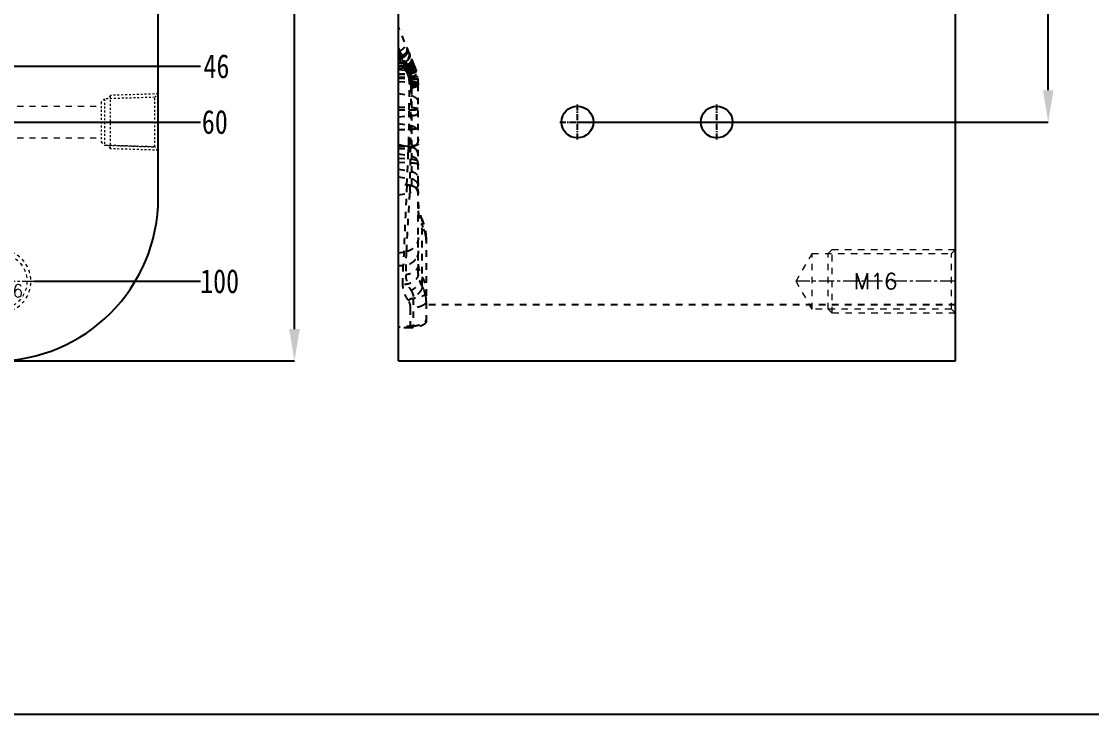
# Model space of a CAD drawing. Header units: millimetres. Extents: x 1803 to 4269, y -6912 to 1836.
# Drawn here: x 3039.7 to 3308.7, y -2415.5 to -2241.4 of the extents above; entities that cross this region are included whole.
import ezdxf
from ezdxf.enums import TextEntityAlignment as Align

# ---------------------------------------------------------------- set-up
doc = ezdxf.new("R2010")
doc.units = ezdxf.units.MM
doc.header["$LTSCALE"] = 16.335
doc.header["$PDMODE"] = 3
doc.header["$PDSIZE"] = 0.3125
doc.linetypes.add('CENTER', pattern=[0.6, 0.375, -0.075, 0.075, -0.075])
doc.linetypes.add('HIDDEN', pattern=[0.2, 0.1, -0.1])
doc.layers.get('0').update_dxf_attribs({"linetype": 'CONTINUOUS'})
doc.layers.get('Defpoints').update_dxf_attribs({"linetype": 'CONTINUOUS'})
doc.layers.add('cool', color=153, linetype='HIDDEN', lineweight=9)
doc.layers.add('screw', color=33, linetype='CONTINUOUS', lineweight=13)
doc.layers.add('DEFAULT_2', color=8, linetype='HIDDEN')
doc.styles.get("Standard").update_dxf_attribs({"font": 'txt', "width": 0.8})
doc.styles.add('TXT', font='txt.shx', dxfattribs={"bigfont": 'gbcbig.shx'})
doc.dimstyles.new('11', dxfattribs={"dimtxt": 8, "dimasz": 8, "dimexe": 0, "dimexo": 0, "dimgap": 0, "dimtad": 0, "dimdsep": 46, "dimtxsty": 'Standard', "dimcen": 0, "dimclrd": 4, "dimclre": 4, "dimclrt": 6, "dimazin": 0, "dimtp": 0.01, "dimtm": 0.01, "dimtfac": 1, "dimtofl": 0, "dimtmove": 0, "dimatfit": 3, "dimfxl": 0, "dimtolj": 1, "dimarcsym": 0})

# ---------------------------------------------------------------- blocks, each defined once
blk = doc.blocks.new('screw_m16_g')
at = {"layer": 'screw', "color": 1, "linetype": 'CENTER', "ltscale": 0.497582}
for p, q in [((0, -8.8), (0, 8.8)), ((-8.8, 0), (8.8, 0))]:
    blk.add_line(p, q, dxfattribs=at)
at = {"layer": 'screw', "color": 33, "linetype": 'HIDDEN', "ltscale": 0.497582}
blk.add_circle((0, 0), 7, dxfattribs=at)
at = {"layer": 'screw', "color": 92, "linetype": 'HIDDEN', "ltscale": 0.497582}
blk.add_arc((0, 0), 8, 270, 180, dxfattribs=at)
at = {"layer": 'screw', "color": 6, "style": 'TXT'}
blk.add_text('M16', height=3.2, dxfattribs=at).set_placement((-2.72, -4))
blk = doc.blocks.new('cool_jt_f12')
at = {"layer": 'cool', "ltscale": 0.3}
for p, q in [((0, 7.0785), (0.856, 6.2225)), ((0, 7.0785), (12, 6.7035)), ((0.856, 6.2225), (0.856, -6.2225)), ((13.5, 5.827375), (0.856, 6.2225)), ((0.856, 6.2225), (13.5, 5.827375)), ((12, 6.7035), (12.856, 5.8475)), ((12, 6.7035), (12, -6.7035)), ((14.327375, 5), (13.5, 5.827375)), ((13.5, -5.827375), (13.5, 5.827375)), ((14.327375, -5), (14.327375, 5)), ((13.5, -5.827375), (14.327375, -5)), ((0.856, -6.2225), (0, -7.0785)), ((0, -7.0785), (12, -6.7035)), ((0.856, -6.2225), (13.5, -5.827375)), ((12, -6.7035), (12.856, -5.8475))]:
    blk.add_line(p, q, dxfattribs=at)
blk = doc.blocks.new('1')
at = {"layer": 'cool', "ltscale": 0.932966}
for p, q in [((2578.45, -905.66), (3059.79, -905.66)), ((2578.45, -913.66), (3059.79, -913.66))]:
    blk.add_line(p, q, dxfattribs=at)
at = {"layer": 'cool', "color": 1, "linetype": 'CENTER', "ltscale": 0.621977}
blk.add_line((2564.12, -909.66), (3074.12, -909.66), dxfattribs=at)
at = {"layer": 'cool', "ltscale": 0.932966, "rotation": 180}
blk.add_blockref('cool_jt_f12', (3074.12, -909.66), dxfattribs=at)
blk = doc.blocks.new('*D215')
at = {"color": 4, "lineweight": -2}
for p, q in [((3013.57, -2086.69), (3108.35, -2086.69)), ((3108.35, -2094.69), (3108.35, -2177.41)), ((3108.35, -2318.69), (3108.35, -2193.41)), ((3013.57, -2326.69), (3108.35, -2326.69))]:
    blk.add_line(p, q, dxfattribs=at)
at = {"color": 4}
for points in [[(3107.02, -2094.69), (3109.68, -2094.69), (3108.35, -2086.69)], [(3107.02, -2318.69), (3109.68, -2318.69), (3108.35, -2326.69)]]:
    blk.add_solid(points, dxfattribs=at)
at = {"layer": 'Defpoints', "color": 0}
for p in [(3013.57, -2086.69), (3013.57, -2326.69), (3108.35, -2326.69)]:
    blk.add_point(p, dxfattribs=at)
at = {"color": 6, "insert": (3108.35, -2185.41), "char_height": 8, "attachment_point": 5, "rotation": 90}
blk.add_mtext('\\A1;240', dxfattribs=at)
blk = doc.blocks.new('*D232')
at = {"color": 4, "lineweight": -2}
for p, q in [((3254.64, -2206.69), (3297.8, -2206.69)), ((3297.8, -2214.69), (3297.8, -2224.36)), ((3297.8, -2258.69), (3297.8, -2233.96)), ((3179.47, -2266.69), (3297.8, -2266.69))]:
    blk.add_line(p, q, dxfattribs=at)
at = {"color": 4}
for points in [[(3296.47, -2214.69), (3299.13, -2214.69), (3297.8, -2206.69)], [(3296.47, -2258.69), (3299.13, -2258.69), (3297.8, -2266.69)]]:
    blk.add_solid(points, dxfattribs=at)
at = {"layer": 'Defpoints', "color": 0}
for p in [(3254.64, -2206.69), (3297.8, -2206.69), (3179.47, -2266.69)]:
    blk.add_point(p, dxfattribs=at)
at = {"color": 6, "insert": (3297.8, -2229.16), "char_height": 8, "attachment_point": 5, "rotation": 90}
blk.add_mtext('\\A1;60', dxfattribs=at)
blk = doc.blocks.new('*D246')
at = {"color": 4, "lineweight": -2}
blk.add_line((2858.22, -2252.69), (3084.74, -2252.69), dxfattribs=at)
at = {"layer": 'Defpoints', "color": 0}
for p in [(2819.12, -2206.69), (2858.22, -2252.69), (3084.74, -2252.69)]:
    blk.add_point(p, dxfattribs=at)
at = {"color": 6, "insert": (3088.74, -2252.69), "char_height": 6, "attachment_point": 5}
blk.add_mtext('\\A1;46', dxfattribs=at)
blk = doc.blocks.new('*D247')
at = {"color": 4, "lineweight": -2}
blk.add_line((3021.35, -2266.69), (3084.74, -2266.69), dxfattribs=at)
at = {"layer": 'Defpoints', "color": 0}
for p in [(2819.12, -2206.69), (3021.35, -2266.69), (3084.74, -2266.69)]:
    blk.add_point(p, dxfattribs=at)
at = {"color": 6, "insert": (3088.34, -2266.69), "char_height": 6, "attachment_point": 5}
blk.add_mtext('\\A1;60', dxfattribs=at)
blk = doc.blocks.new('*D248')
at = {"color": 4, "lineweight": -2}
blk.add_line((3042.92, -2306.69), (3084.74, -2306.69), dxfattribs=at)
at = {"layer": 'Defpoints', "color": 0}
for p in [(2819.12, -2206.69), (3042.92, -2306.69), (3084.74, -2306.69)]:
    blk.add_point(p, dxfattribs=at)
at = {"color": 6, "insert": (3089.54, -2306.69), "char_height": 6, "attachment_point": 5}
blk.add_mtext('\\A1;100', dxfattribs=at)

msp = doc.modelspace()

# ---------------------------------------------------------------- linework, layer by layer
at = {"color": 7, "linetype": 'Continuous'}
for p, q in [((3134.469, -2326.687), (3134.469, -2086.687)), ((3274.469, -2326.687), (3274.469, -2086.687)), ((3074.12, -2285.687), (3074.12, -2127.687)), ((3134.469, -2326.687), (3274.469, -2326.687))]:
    msp.add_line(p, q, dxfattribs=at)
at = {"color": 1, "linetype": 'CENTER', "ltscale": 0.248791}
for p, q in [((3179.469, -2271.087), (3179.469, -2262.287)), ((3214.469, -2271.087), (3214.469, -2262.287)), ((3175.069, -2266.687), (3183.869, -2266.687)), ((3210.069, -2266.687), (3218.869, -2266.687))]:
    msp.add_line(p, q, dxfattribs=at)
msp.add_lwpolyline([(2506.779, -1991.213), (3353.927, -1991.213), (3353.927, -2415.524), (2506.779, -2415.524)], close=True)
at = {"color": 7, "linetype": 'Continuous'}
for centre in [(3179.469, -2266.687), (3214.469, -2266.687)]:
    msp.add_circle(centre, 4, dxfattribs=at)
msp.add_arc((3033.12, -2285.687), 41, 270, 0, dxfattribs=at)
at = {"layer": 'DEFAULT_2', "color": 8, "linetype": 'HIDDEN'}
for p, q in [((3138.546, -2252.593), (3134.469, -2242.809)), ((3134.469, -2248.17), (3136.483, -2252.992)), ((3136.376, -2253.041), (3134.469, -2248.466)), ((3134.469, -2248.62), (3135.285, -2250.577)), ((3134.469, -2248.828), (3134.735, -2248.804)), ((3134.469, -2248.824), (3135.112, -2250.367)), ((3134.469, -2249.007), (3135.499, -2251.629)), ((3134.469, -2250.082), (3135.237, -2250.014)), ((3134.469, -2250.462), (3135.112, -2250.367)), ((3134.469, -2250.683), (3135.285, -2250.577)), ((3134.469, -2251.768), (3135.499, -2251.629)), ((3134.469, -2251.93), (3135.29, -2251.93)), ((3134.469, -2252.564), (3136.316, -2252.428)), ((3134.469, -2252.607), (3136.733, -2252.607)), ((3134.469, -2253.17), (3136.483, -2252.992)), ((3134.469, -2253.262), (3136.376, -2253.041)), ((3134.469, -2253.504), (3137.466, -2253.732)), ((3135.358, -2252.049), (3135.29, -2251.93)), ((3135.461, -2252.226), (3135.358, -2252.049)), ((3136.316, -2252.428), (3137.047, -2254.183)), ((3137.047, -2253.363), (3136.733, -2252.607)), ((3134.469, -2254.557), (3137.458, -2254.557)), ((3134.469, -2254.734), (3137.192, -2254.651)), ((3134.469, -2255.441), (3137.544, -2255.322)), ((3134.469, -2255.631), (3137.15, -2255.631)), ((3134.469, -2255.645), (3137.776, -2255.796)), ((3134.469, -2256.534), (3137.814, -2256.636)), ((3137.817, -2282.674), (3137.817, -2256.357)), ((3139.469, -2304.701), (3139.469, -2257.209)), ((3134.469, -2259.494), (3137.817, -2260.076)), ((3134.469, -2262.933), (3137.817, -2263.036)), ((3134.469, -2263.585), (3137.19, -2263.585)), ((3134.469, -2265.347), (3137.817, -2265.101)), ((3134.469, -2267.038), (3137.817, -2267.625)), ((3134.469, -2268.595), (3137.817, -2268.466)), ((3134.469, -2272.366), (3137.817, -2272.949)), ((3137.817, -2273.019), (3134.469, -2272.429)), ((3134.469, -2272.783), (3137.46, -2272.691)), ((3134.469, -2273.309), (3137.051, -2273.309)), ((3134.469, -2274.664), (3137.817, -2275.251)), ((3136.57, -2282.532), (3136.943, -2275.236)), ((3136.943, -2275.236), (3136.949, -2275.13)), ((3136.949, -2275.13), (3137.051, -2273.309)), ((3134.469, -2275.728), (3137.817, -2275.983)), ((3134.469, -2276.751), (3137.817, -2276.904)), ((3134.469, -2278.503), (3137.817, -2279.086)), ((3134.469, -2280.414), (3137.817, -2280.999)), ((3137.817, -2282.634), (3134.469, -2282.038)), ((3137.817, -2282.674), (3134.469, -2282.078)), ((3137.82, -2282.759), (3134.469, -2282.162)), ((3136.562, -2282.703), (3136.57, -2282.532)), ((3137.82, -2282.759), (3137.817, -2282.634)), ((3137.817, -2282.674), (3137.82, -2282.759)), ((3134.469, -2284.975), (3137.293, -2284.483)), ((3140.469, -2307.969), (3140.469, -2291.242)), ((3141.469, -2295.601), (3141.469, -2316.74)), ((3134.469, -2299.561), (3136.436, -2299.219)), ((3134.469, -2302.716), (3135.715, -2302.716)), ((3274.469, -2312.637), (3141.469, -2312.637)), ((3137.473, -2318.362), (3134.469, -2318.362))]:
    msp.add_line(p, q, dxfattribs=at)
for centre, radius, start, end in [((2913.932, -2378.396), 256.023, 29.37076, 30.40914), ((3221.056, -2217.112), 92.563, 201.19179, 201.40599), ((3134.512, -2248.133), 2.314, 285.05156, 287.05254), ((2945.403, -2362.511), 220.377, 30.40724, 30.58895), ((3134.499, -2248.092), 2.356, 287.05234, 289.17812), ((2918.058, -2376.94), 251.549, 29.62129, 30.30327), ((2928.861, -2372.001), 239.488, 29.62297, 30.46515), ((2938.827, -2366.373), 228.003, 30.28996, 30.40774), ((3135.438, -2249.731), 1.962, 325.07329, 330.40021), ((2929.113, -2372.037), 239.248, 29.9959, 30.28794), ((2918.265, -2379.7), 252.219, 29.83894, 30.14406), ((2916.069, -2380.324), 254.55, 29.76005, 30.01479), ((3127.807, -2257.212), 10.01, 15.38244, 22.61625), ((3127.817, -2256.357), 10, 359.99999, 15.21721), ((3127.469, -2257.209), 12, 0, 22.61986), ((3132.005, -2256.853), 5.635, 23.00765, 29.75563), ((3127.817, -2258.029), 10, 360, 22.61987), ((3118.007, -2127.916), 129.141, 278.52436, 279.21186), ((3127.481, -2257.08), 9.777, 359.24756, 8.52602), ((3127.782, -2257.645), 10.034, 0.02289, 13.3819), ((3127.811, -2256.699), 10.005, 0.00133, 5.18007), ((3127.816, -2256.867), 10, 0.00002, 1.32146), ((3139.31, -2090.983), 166.238, 269.2926, 269.58435), ((3138.851, -2161.528), 95.692, 269.55257, 269.98224), ((3138.909, -2132.217), 131.38, 269.25031, 269.95328), ((3042.058, -2270.237), 95.044, 358.39834, 358.93305), ((3137.469, -2274.989), 2, 0, 80), ((3137.469, -2277.251), 2, 0, 80), ((5603.936, -2397.149), 2470.027, 177.344316, 177.80895), ((3137.465, -2282.996), 2.028, 60.30782, 80.00898), ((3137.469, -2284.728), 2, 0, 79.89694), ((3137.499, -2284.623), 1.968, 18.8282, 26.76425), ((3149.469, -2286.883), 10, 180, 205.84193), ((3131.469, -2295.601), 10, 0, 25.84193), ((3134.805, -2296.353), 6.664, 0.87083, 10.55928), ((3134.884, -2296.35), 6.585, 0.00013, 0.84797), ((3135.819, -2299.022), 3.662, 318.0905, 323.22732), ((3134.067, -2311.716), 7.418, 25.33539, 30.3387), ((3134.196, -2311.651), 7.273, 10.11234, 25.30525), ((3134.089, -2311.658), 7.38, 359.97899, 10.02407), ((3242.055, -3653.378), 1339.502, 94.448133, 94.606812)]:
    msp.add_arc(centre, radius, start, end, dxfattribs=at)
for points, knots in [([(3134.735, -2248.804), (3134.979, -2248.707), (3135.425, -2248.476), (3135.953, -2248.029), (3136.277, -2247.544), (3136.29, -2247.179), (3136.234, -2247.044)], [0, 0, 0, 0, 0.3151391, 0.5979623, 0.8245592, 1, 1, 1, 1]), ([(3135.237, -2250.014), (3135.481, -2249.917), (3135.928, -2249.685), (3136.456, -2249.237), (3136.78, -2248.75), (3136.793, -2248.385), (3136.736, -2248.249)], [0, 0, 0, 0, 0.314816, 0.5974834, 0.8241808, 1, 1, 1, 1]), ([(3136.711, -2248.668), (3136.718, -2248.606), (3136.73, -2248.363), (3136.681, -2248.117), (3136.611, -2247.949)], [0, 0, 0, 0, 0.2555498, 1, 1, 1, 1]), ([(3136.854, -2248.99), (3136.863, -2248.936), (3136.881, -2248.725), (3136.844, -2248.508), (3136.784, -2248.364)], [0, 0, 0, 0, 0.2590351, 1, 1, 1, 1]), ([(3136.689, -2251.255), (3136.593, -2251.341), (3136.179, -2251.658), (3135.677, -2251.86), (3135.29, -2251.93)], [0, 0, 0, 0, 0.2459875, 1, 1, 1, 1]), ([(3137.117, -2249.166), (3137.209, -2249.387), (3137.267, -2249.913), (3136.951, -2250.664), (3136.334, -2251.279), (3135.789, -2251.542), (3135.498, -2251.628)], [0, 0, 0, 0, 0.2188582, 0.458102, 0.722348, 1, 1, 1, 1]), ([(3135.886, -2249.999), (3135.944, -2249.957), (3136.16, -2249.785), (3136.345, -2249.571), (3136.454, -2249.396)], [0, 0, 0, 0, 0.2558882, 1, 1, 1, 1]), ([(3136.033, -2250.203), (3136.085, -2250.166), (3136.282, -2250.013), (3136.455, -2249.829), (3136.562, -2249.679)], [0, 0, 0, 0, 0.2582025, 1, 1, 1, 1]), ([(3136.376, -2253.041), (3136.634, -2252.951), (3137.111, -2252.709), (3137.663, -2252.192), (3137.972, -2251.588), (3137.947, -2251.155), (3137.875, -2250.982)], [0, 0, 0, 0, 0.293126, 0.565313, 0.7991736, 1, 1, 1, 1]), ([(3136.454, -2249.396), (3136.489, -2249.339), (3136.614, -2249.113), (3136.691, -2248.859), (3136.711, -2248.668)], [0, 0, 0, 0, 0.2577397, 1, 1, 1, 1]), ([(3136.562, -2249.679), (3136.601, -2249.625), (3136.736, -2249.414), (3136.827, -2249.172), (3136.854, -2248.99)], [0, 0, 0, 0, 0.2635061, 1, 1, 1, 1]), ([(3137.047, -2250.854), (3137.022, -2250.89), (3136.915, -2251.034), (3136.79, -2251.165), (3136.689, -2251.255)], [0, 0, 0, 0, 0.2433158, 1, 1, 1, 1]), ([(3137.346, -2250.094), (3137.341, -2250.145), (3137.307, -2250.357), (3137.225, -2250.559), (3137.145, -2250.7)], [0, 0, 0, 0, 0.2396947, 1, 1, 1, 1]), ([(3137.266, -2249.522), (3137.322, -2249.655), (3137.36, -2249.851), (3137.351, -2250.045), (3137.346, -2250.094)], [0, 0, 0, 0, 0.742346, 1, 1, 1, 1]), ([(3137.518, -2251.644), (3137.551, -2251.609), (3137.666, -2251.478), (3137.763, -2251.329), (3137.806, -2251.211)], [0, 0, 0, 0, 0.2806713, 1, 1, 1, 1]), ([(3137.806, -2251.211), (3137.814, -2251.19), (3137.839, -2251.112), (3137.849, -2251.029), (3137.845, -2250.969)], [0, 0, 0, 0, 0.2697783, 1, 1, 1, 1]), ([(3137.993, -2251.675), (3138.004, -2251.637), (3138.036, -2251.494), (3138.023, -2251.338), (3137.982, -2251.24)], [0, 0, 0, 0, 0.2718477, 1, 1, 1, 1]), ([(3136.544, -2254.094), (3136.448, -2253.927), (3136.086, -2253.305), (3135.724, -2252.683), (3135.461, -2252.226)], [0, 0, 0, 0, 0.2678453, 1, 1, 1, 1]), ([(3135.499, -2251.629), (3135.598, -2251.802), (3136.066, -2252.61), (3136.533, -2253.419), (3136.898, -2254.056)], [0, 0, 0, 0, 0.2137251, 1, 1, 1, 1]), ([(3136.316, -2252.428), (3136.495, -2252.354), (3136.725, -2252.24), (3136.943, -2252.105), (3136.995, -2252.071)], [0, 0, 0, 0, 0.7561631, 1, 1, 1, 1]), ([(3136.483, -2252.992), (3136.667, -2252.919), (3136.904, -2252.803), (3137.126, -2252.662), (3137.179, -2252.626)], [0, 0, 0, 0, 0.7548479, 1, 1, 1, 1]), ([(3138.055, -2253.31), (3137.842, -2253.47), (3137.35, -2253.762), (3136.828, -2253.99), (3136.544, -2254.094)], [0, 0, 0, 0, 0.469452, 1, 1, 1, 1]), ([(3136.733, -2252.607), (3136.935, -2252.52), (3137.226, -2252.392), (3137.588, -2252.221), (3137.813, -2252.11), (3137.989, -2252.017), (3138.125, -2251.938), (3138.192, -2251.89), (3138.237, -2251.85), (3138.231, -2251.838)], [0, 0, 0, 0, 0.3903949, 0.562454, 0.7108382, 0.831544, 0.9209178, 0.9768698, 1, 1, 1, 1]), ([(3138.546, -2252.593), (3138.586, -2252.69), (3138.532, -2252.892), (3138.371, -2253.107), (3138.086, -2253.391), (3137.594, -2253.726), (3137.145, -2253.951), (3136.898, -2254.056)], [0, 0, 0, 0, 0.13523, 0.2329493, 0.353024, 0.6515955, 1, 1, 1, 1]), ([(3136.995, -2252.071), (3137.045, -2252.038), (3137.231, -2251.911), (3137.405, -2251.764), (3137.518, -2251.644)], [0, 0, 0, 0, 0.2677766, 1, 1, 1, 1]), ([(3137.047, -2252.827), (3137.233, -2252.76), (3137.57, -2252.649), (3138.034, -2252.544), (3138.332, -2252.502), (3138.526, -2252.544), (3138.546, -2252.593)], [0, 0, 0, 0, 0.3805671, 0.6895499, 0.8973245, 1, 1, 1, 1]), ([(3137.047, -2254.205), (3137.284, -2254.106), (3137.619, -2253.934), (3138.013, -2253.645), (3138.384, -2253.31), (3138.658, -2252.862), (3138.546, -2252.593)], [0, 0, 0, 0, 0.3314128, 0.4849837, 0.6244927, 1, 1, 1, 1]), ([(3137.047, -2253.363), (3137.25, -2253.276), (3137.54, -2253.147), (3137.903, -2252.976), (3138.127, -2252.865), (3138.304, -2252.772), (3138.439, -2252.693), (3138.507, -2252.645), (3138.551, -2252.605), (3138.546, -2252.593)], [0, 0, 0, 0, 0.3903949, 0.562454, 0.7108382, 0.831544, 0.9209178, 0.9768699, 1, 1, 1, 1]), ([(3137.466, -2253.732), (3137.438, -2253.656), (3137.317, -2253.346), (3137.171, -2253.046), (3137.047, -2252.827)], [0, 0, 0, 0, 0.2444473, 1, 1, 1, 1]), ([(3137.047, -2253.625), (3137.12, -2253.592), (3137.395, -2253.467), (3137.665, -2253.33), (3137.858, -2253.218)], [0, 0, 0, 0, 0.2628324, 1, 1, 1, 1]), ([(3137.047, -2253.974), (3137.124, -2253.94), (3137.418, -2253.804), (3137.7, -2253.644), (3137.897, -2253.508)], [0, 0, 0, 0, 0.2593712, 1, 1, 1, 1]), ([(3137.047, -2254.183), (3137.226, -2254.108), (3137.456, -2253.994), (3137.674, -2253.86), (3137.726, -2253.826)], [0, 0, 0, 0, 0.7561628, 1, 1, 1, 1]), ([(3137.047, -2253.974), (3137.16, -2254.17), (3137.577, -2255), (3137.792, -2255.934), (3137.814, -2256.636)], [0, 0, 0, 0, 0.243557, 1, 1, 1, 1]), ([(3137.179, -2252.626), (3137.228, -2252.593), (3137.409, -2252.464), (3137.576, -2252.314), (3137.685, -2252.191)], [0, 0, 0, 0, 0.2643572, 1, 1, 1, 1]), ([(3138.917, -2253.61), (3138.94, -2253.683), (3138.841, -2253.828), (3138.677, -2253.964), (3138.371, -2254.166), (3137.875, -2254.405), (3137.435, -2254.571), (3137.192, -2254.651)], [0, 0, 0, 0, 0.1100617, 0.2033719, 0.3231855, 0.6312441, 1, 1, 1, 1]), ([(3137.466, -2253.732), (3137.659, -2253.702), (3138.026, -2253.671), (3138.562, -2253.694), (3138.995, -2253.864), (3139.048, -2254.059)], [0, 0, 0, 0, 0.3482615, 0.6401388, 1, 1, 1, 1]), ([(3137.685, -2252.191), (3137.722, -2252.15), (3137.849, -2251.994), (3137.951, -2251.815), (3137.993, -2251.675)], [0, 0, 0, 0, 0.2768779, 1, 1, 1, 1]), ([(3137.726, -2253.826), (3137.777, -2253.793), (3137.962, -2253.665), (3138.136, -2253.519), (3138.249, -2253.399)], [0, 0, 0, 0, 0.2677761, 1, 1, 1, 1]), ([(3137.858, -2253.218), (3137.891, -2253.2), (3138.01, -2253.129), (3138.127, -2253.055), (3138.209, -2252.996)], [0, 0, 0, 0, 0.2719204, 1, 1, 1, 1]), ([(3138.471, -2252.907), (3138.448, -2252.94), (3138.327, -2253.092), (3138.178, -2253.218), (3138.055, -2253.31)], [0, 0, 0, 0, 0.2076549, 1, 1, 1, 1]), ([(3138.209, -2252.996), (3138.227, -2252.983), (3138.293, -2252.936), (3138.356, -2252.885), (3138.4, -2252.846)], [0, 0, 0, 0, 0.275968, 1, 1, 1, 1]), ([(3138.249, -2253.399), (3138.282, -2253.363), (3138.397, -2253.233), (3138.494, -2253.083), (3138.537, -2252.966)], [0, 0, 0, 0, 0.2806714, 1, 1, 1, 1]), ([(3138.4, -2252.846), (3138.447, -2252.803), (3138.518, -2252.736), (3138.56, -2252.627), (3138.546, -2252.593)], [0, 0, 0, 0, 0.640554, 1, 1, 1, 1]), ([(3138.546, -2252.593), (3138.555, -2252.614), (3138.577, -2252.725), (3138.52, -2252.835), (3138.471, -2252.907)], [0, 0, 0, 0, 0.2055531, 1, 1, 1, 1]), ([(3138.537, -2252.966), (3138.549, -2252.933), (3138.585, -2252.813), (3138.581, -2252.677), (3138.546, -2252.593)], [0, 0, 0, 0, 0.2794683, 1, 1, 1, 1]), ([(3137.15, -2255.631), (3137.12, -2255.494), (3136.98, -2254.96), (3136.751, -2254.45), (3136.544, -2254.094)], [0, 0, 0, 0, 0.2535421, 1, 1, 1, 1]), ([(3137.544, -2255.322), (3137.512, -2255.222), (3137.375, -2254.838), (3137.198, -2254.468), (3137.047, -2254.205)], [0, 0, 0, 0, 0.2574949, 1, 1, 1, 1]), ([(3137.192, -2254.651), (3137.407, -2255.362), (3137.585, -2256.352), (3137.611, -2257.345), (3137.608, -2257.594)], [0, 0, 0, 0, 0.7487942, 1, 1, 1, 1]), ([(3137.458, -2254.557), (3137.669, -2254.497), (3137.972, -2254.409), (3138.351, -2254.291), (3138.587, -2254.215), (3138.772, -2254.15), (3138.92, -2254.097), (3138.987, -2254.062), (3139.043, -2254.038), (3139.04, -2254.026)], [0, 0, 0, 0, 0.3924756, 0.5651638, 0.7139173, 0.8347237, 0.9238795, 0.9791128, 1, 1, 1, 1]), ([(3137.817, -2256.518), (3137.817, -2256.356), (3137.787, -2255.69), (3137.635, -2255.029), (3137.458, -2254.557)], [0, 0, 0, 0, 0.2431276, 1, 1, 1, 1]), ([(3137.544, -2255.322), (3137.766, -2255.262), (3138.171, -2255.133), (3138.63, -2254.935), (3138.912, -2254.759), (3139.07, -2254.633), (3139.159, -2254.499), (3139.142, -2254.427)], [0, 0, 0, 0, 0.3638735, 0.6696798, 0.7893266, 0.8834143, 1, 1, 1, 1]), ([(3137.776, -2255.796), (3137.849, -2255.793), (3138.126, -2255.785), (3138.404, -2255.793), (3138.607, -2255.812)], [0, 0, 0, 0, 0.2652308, 1, 1, 1, 1]), ([(3137.814, -2256.636), (3137.889, -2256.637), (3138.171, -2256.642), (3138.452, -2256.658), (3138.659, -2256.679)], [0, 0, 0, 0, 0.2652307, 1, 1, 1, 1]), ([(3137.817, -2256.357), (3138.036, -2256.374), (3138.448, -2256.44), (3139.044, -2256.627), (3139.469, -2256.967), (3139.469, -2257.209)], [0, 0, 0, 0, 0.3379068, 0.628076, 1, 1, 1, 1]), ([(3137.817, -2256.518), (3138.035, -2256.531), (3138.438, -2256.579), (3138.96, -2256.726), (3139.33, -2256.909), (3139.469, -2257.119), (3139.469, -2257.209)], [0, 0, 0, 0, 0.3482488, 0.6425415, 0.8577648, 1, 1, 1, 1]), ([(3138.607, -2255.812), (3138.719, -2255.822), (3138.923, -2255.85), (3139.196, -2255.917), (3139.411, -2256.026), (3139.42, -2256.125)], [0, 0, 0, 0, 0.37503, 0.6689985, 1, 1, 1, 1]), ([(3138.659, -2256.679), (3138.858, -2256.7), (3139.121, -2256.739), (3139.388, -2256.829), (3139.465, -2256.9), (3139.466, -2256.932)], [0, 0, 0, 0, 0.6912681, 0.8912852, 1, 1, 1, 1]), ([(3139.313, -2255.278), (3139.314, -2255.282), (3139.291, -2255.282), (3139.269, -2255.292), (3139.213, -2255.3), (3139.144, -2255.314), (3139.053, -2255.33), (3138.897, -2255.357), (3138.771, -2255.377), (3138.681, -2255.392)], [0, 0, 0, 0, 0.0169464, 0.0662722, 0.1475925, 0.2603218, 0.4036476, 0.5759326, 1, 1, 1, 1]), ([(3139.469, -2257.209), (3139.469, -2257.274), (3139.332, -2257.358), (3139.154, -2257.42), (3138.819, -2257.502), (3138.301, -2257.566), (3137.853, -2257.589), (3137.608, -2257.594)], [0, 0, 0, 0, 0.1003535, 0.1916899, 0.3108957, 0.6218261, 1, 1, 1, 1]), ([(3137.817, -2256.699), (3137.892, -2256.702), (3138.175, -2256.72), (3138.458, -2256.754), (3138.664, -2256.793)], [0, 0, 0, 0, 0.2643884, 1, 1, 1, 1]), ([(3137.817, -2256.867), (3137.892, -2256.869), (3138.174, -2256.881), (3138.457, -2256.904), (3138.664, -2256.93)], [0, 0, 0, 0, 0.2650768, 1, 1, 1, 1]), ([(3137.817, -2257.641), (3138.034, -2257.632), (3138.433, -2257.601), (3138.894, -2257.526), (3139.19, -2257.436), (3139.355, -2257.365), (3139.469, -2257.273), (3139.469, -2257.209)], [0, 0, 0, 0, 0.371535, 0.6793236, 0.7982981, 0.8906787, 1, 1, 1, 1]), ([(3137.817, -2258.029), (3137.892, -2258.024), (3138.177, -2257.995), (3138.461, -2257.939), (3138.664, -2257.877)], [0, 0, 0, 0, 0.262452, 1, 1, 1, 1]), ([(3138.664, -2256.793), (3138.777, -2256.815), (3138.984, -2256.865), (3139.261, -2256.964), (3139.469, -2257.104), (3139.469, -2257.209)], [0, 0, 0, 0, 0.3712021, 0.663746, 1, 1, 1, 1]), ([(3138.664, -2256.93), (3138.864, -2256.956), (3139.127, -2257.002), (3139.394, -2257.101), (3139.469, -2257.177), (3139.469, -2257.209)], [0, 0, 0, 0, 0.6897818, 0.8900341, 1, 1, 1, 1]), ([(3138.664, -2257.877), (3138.779, -2257.841), (3139.1, -2257.725), (3139.469, -2257.446), (3139.469, -2257.209)], [0, 0, 0, 0, 0.3380032, 1, 1, 1, 1]), ([(3139.469, -2257.209), (3139.469, -2257.212), (3139.447, -2257.209), (3139.423, -2257.216), (3139.366, -2257.215), (3139.295, -2257.218), (3139.201, -2257.218), (3139.042, -2257.22), (3138.913, -2257.22), (3138.821, -2257.22)], [0, 0, 0, 0, 0.0169897, 0.0663243, 0.1476448, 0.2603694, 0.403687, 0.5759611, 1, 1, 1, 1]), ([(3137.817, -2260.076), (3138.264, -2260.154), (3139.131, -2260.636), (3139.469, -2261.57), (3139.469, -2262.021)], [0, 0, 0, 0, 0.5020123, 1, 1, 1, 1]), ([(3137.086, -2272.007), (3137.097, -2271.475), (3137.141, -2268.667), (3137.169, -2265.86), (3137.19, -2263.585)], [0, 0, 0, 0, 0.189774, 1, 1, 1, 1]), ([(3137.817, -2263.036), (3138.034, -2263.042), (3138.427, -2263.063), (3138.955, -2263.14), (3139.274, -2263.211), (3139.469, -2263.321), (3139.469, -2263.378)], [0, 0, 0, 0, 0.3794281, 0.6913845, 0.901788, 1, 1, 1, 1]), ([(3137.817, -2265.101), (3138.134, -2265.077), (3138.673, -2264.985), (3139.197, -2264.739), (3139.349, -2264.565)], [0, 0, 0, 0, 0.5804992, 1, 1, 1, 1]), ([(3139.469, -2263.585), (3139.469, -2263.589), (3139.446, -2263.586), (3139.421, -2263.592), (3139.363, -2263.591), (3139.289, -2263.594), (3139.193, -2263.595), (3139.029, -2263.596), (3138.896, -2263.596), (3138.802, -2263.596)], [0, 0, 0, 0, 0.016964, 0.0662935, 0.1476138, 0.2603412, 0.4036637, 0.5759442, 1, 1, 1, 1]), ([(3139.349, -2264.565), (3139.368, -2264.544), (3139.431, -2264.461), (3139.469, -2264.356), (3139.469, -2264.281)], [0, 0, 0, 0, 0.2779654, 1, 1, 1, 1]), ([(3137.817, -2267.625), (3138.265, -2267.703), (3139.133, -2268.191), (3139.469, -2269.13), (3139.469, -2269.583)], [0, 0, 0, 0, 0.50087, 1, 1, 1, 1]), ([(3137.817, -2268.466), (3138.035, -2268.457), (3138.433, -2268.427), (3138.894, -2268.351), (3139.19, -2268.261), (3139.355, -2268.19), (3139.469, -2268.098), (3139.469, -2268.034)], [0, 0, 0, 0, 0.3719161, 0.6792142, 0.7981661, 0.8906986, 1, 1, 1, 1]), ([(3137.46, -2272.691), (3137.448, -2274.093), (3137.423, -2276.688), (3137.386, -2280.153), (3137.342, -2282.681), (3137.319, -2284.018), (3137.293, -2284.483)], [0, 0, 0, 0, 0.3567358, 0.6600227, 0.8813633, 1, 1, 1, 1]), ([(3139.469, -2272.275), (3139.469, -2272.345), (3139.322, -2272.436), (3139.129, -2272.503), (3138.767, -2272.591), (3138.209, -2272.66), (3137.725, -2272.686), (3137.46, -2272.691)], [0, 0, 0, 0, 0.1002712, 0.191604, 0.3108181, 0.6217834, 1, 1, 1, 1]), ([(3139.469, -2270.958), (3139.469, -2271.265), (3139.343, -2271.887), (3138.982, -2272.408), (3138.761, -2272.623)], [0, 0, 0, 0, 0.4984915, 1, 1, 1, 1]), ([(3137.051, -2273.309), (3137.053, -2273.28), (3137.058, -2273.142), (3137.062, -2273.003), (3137.066, -2272.894)], [0, 0, 0, 0, 0.2086432, 1, 1, 1, 1]), ([(3137.817, -2272.949), (3138.264, -2273.027), (3139.131, -2273.508), (3139.469, -2274.442), (3139.469, -2274.893)], [0, 0, 0, 0, 0.5020123, 1, 1, 1, 1]), ([(3137.817, -2275.251), (3138.265, -2275.329), (3139.133, -2275.817), (3139.469, -2276.756), (3139.469, -2277.21)], [0, 0, 0, 0, 0.50087, 1, 1, 1, 1]), ([(3137.817, -2275.983), (3138.036, -2276), (3138.448, -2276.066), (3139.044, -2276.253), (3139.469, -2276.592), (3139.469, -2276.834)], [0, 0, 0, 0, 0.3382688, 0.6280468, 1, 1, 1, 1]), ([(3137.817, -2276.904), (3137.873, -2276.907), (3138.091, -2276.919), (3138.309, -2276.942), (3138.469, -2276.966)], [0, 0, 0, 0, 0.2593634, 1, 1, 1, 1]), ([(3138.469, -2276.966), (3138.608, -2276.987), (3138.857, -2277.033), (3139.174, -2277.136), (3139.388, -2277.245), (3139.469, -2277.364), (3139.469, -2277.414)], [0, 0, 0, 0, 0.3692963, 0.6624479, 0.8685724, 1, 1, 1, 1]), ([(3137.817, -2279.086), (3138.264, -2279.164), (3139.131, -2279.645), (3139.469, -2280.58), (3139.469, -2281.031)], [0, 0, 0, 0, 0.5020123, 1, 1, 1, 1]), ([(3139.469, -2281.925), (3139.469, -2282.519), (3139.025, -2283.75), (3137.883, -2284.382), (3137.293, -2284.483)], [0, 0, 0, 0, 0.4981912, 1, 1, 1, 1]), ([(3137.817, -2282.634), (3138.264, -2282.712), (3139.131, -2283.193), (3139.469, -2284.128), (3139.469, -2284.579)], [0, 0, 0, 0, 0.5020129, 1, 1, 1, 1]), ([(3138.469, -2281.234), (3138.767, -2281.405), (3139.283, -2281.911), (3139.469, -2282.609), (3139.469, -2282.952)], [0, 0, 0, 0, 0.5008664, 1, 1, 1, 1]), ([(3137.293, -2284.483), (3137.212, -2285.712), (3136.898, -2290.623), (3136.63, -2295.535), (3136.436, -2299.219)], [0, 0, 0, 0, 0.2503374, 1, 1, 1, 1]), ([(3139.469, -2288.952), (3139.469, -2289.582), (3139.643, -2290.86), (3140.147, -2292.045), (3140.469, -2292.602)], [0, 0, 0, 0, 0.494938, 1, 1, 1, 1]), ([(3139.469, -2289.264), (3139.469, -2289.876), (3139.644, -2291.12), (3140.148, -2292.268), (3140.469, -2292.807)], [0, 0, 0, 0, 0.493931, 1, 1, 1, 1]), ([(3141.469, -2296.251), (3141.469, -2295.622), (3141.295, -2294.343), (3140.791, -2293.158), (3140.469, -2292.602)], [0, 0, 0, 0, 0.494938, 1, 1, 1, 1]), ([(3141.356, -2295.132), (3141.319, -2294.93), (3141.129, -2294.119), (3140.79, -2293.345), (3140.469, -2292.807)], [0, 0, 0, 0, 0.2468727, 1, 1, 1, 1]), ([(3139.469, -2295.652), (3139.469, -2296.072), (3139.318, -2296.92), (3138.666, -2298.032), (3137.67, -2298.856), (3136.854, -2299.147), (3136.436, -2299.219)], [0, 0, 0, 0, 0.2488333, 0.4982308, 0.7486307, 1, 1, 1, 1]), ([(3136.436, -2299.219), (3136.42, -2299.478), (3136.395, -2300.156), (3136.345, -2302.103), (3136.323, -2303.791), (3136.309, -2305.061)], [0, 0, 0, 0, 0.1332521, 0.3482049, 1, 1, 1, 1]), ([(3139.469, -2299.065), (3139.469, -2299.447), (3139.344, -2300.217), (3138.982, -2300.907), (3138.752, -2301.214)], [0, 0, 0, 0, 0.4989355, 1, 1, 1, 1]), ([(3138.544, -2301.468), (3138.194, -2301.858), (3137.311, -2302.498), (3136.244, -2302.717), (3135.715, -2302.716)], [0, 0, 0, 0, 0.4978189, 1, 1, 1, 1]), ([(3135.606, -2307.528), (3135.618, -2306.533), (3135.644, -2304.928), (3135.686, -2303.324), (3135.715, -2302.716)], [0, 0, 0, 0, 0.6203016, 1, 1, 1, 1]), ([(3139.469, -2304.701), (3139.469, -2305.076), (3139.24, -2305.877), (3138.342, -2306.805), (3137.073, -2307.399), (3136.104, -2307.53), (3135.606, -2307.528)], [0, 0, 0, 0, 0.2142739, 0.4507648, 0.7159363, 1, 1, 1, 1]), ([(3136.309, -2305.061), (3136.302, -2305.729), (3136.569, -2307.142), (3137.241, -2308.395), (3137.657, -2309.004)], [0, 0, 0, 0, 0.4754429, 1, 1, 1, 1]), ([(3139.469, -2302.424), (3139.469, -2302.741), (3139.291, -2303.413), (3138.579, -2304.232), (3137.544, -2304.814), (3136.735, -2305.01), (3136.309, -2305.061)], [0, 0, 0, 0, 0.2128044, 0.4471291, 0.7115034, 1, 1, 1, 1]), ([(3139.469, -2302.424), (3139.469, -2302.683), (3139.565, -2303.828), (3140.012, -2304.925), (3140.469, -2305.684)], [0, 0, 0, 0, 0.2263543, 1, 1, 1, 1]), ([(3140.469, -2307.969), (3140.159, -2307.427), (3139.681, -2306.373), (3139.469, -2305.225), (3139.469, -2304.701)], [0, 0, 0, 0, 0.5439775, 1, 1, 1, 1]), ([(3136.958, -2311.443), (3136.746, -2311.123), (3136.04, -2309.93), (3135.594, -2308.535), (3135.606, -2307.528)], [0, 0, 0, 0, 0.2759856, 1, 1, 1, 1]), ([(3140.469, -2305.684), (3140.478, -2305.971), (3140.3, -2306.619), (3139.692, -2307.503), (3138.789, -2308.34), (3138.054, -2308.801), (3137.657, -2309.004)], [0, 0, 0, 0, 0.1903646, 0.4282547, 0.7050389, 1, 1, 1, 1]), ([(3140.469, -2305.684), (3140.796, -2306.239), (3141.305, -2307.454), (3141.469, -2308.759), (3141.469, -2309.413)], [0, 0, 0, 0, 0.4961704, 1, 1, 1, 1]), ([(3140.282, -2308.691), (3140.152, -2308.973), (3139.768, -2309.537), (3138.713, -2310.557), (3137.694, -2311.152), (3136.958, -2311.443)], [0, 0, 0, 0, 0.2117304, 0.4597105, 1, 1, 1, 1]), ([(3137.657, -2309.004), (3137.849, -2309.284), (3138.152, -2309.919), (3138.239, -2310.616), (3138.233, -2310.967)], [0, 0, 0, 0, 0.4916532, 1, 1, 1, 1]), ([(3141.469, -2309.413), (3141.469, -2309.614), (3141.302, -2309.937), (3140.933, -2310.241), (3140.368, -2310.56), (3139.455, -2310.839), (3138.662, -2310.942), (3138.233, -2310.967)], [0, 0, 0, 0, 0.157022, 0.257324, 0.3755214, 0.6627231, 1, 1, 1, 1]), ([(3140.469, -2307.969), (3140.468, -2308.026), (3140.444, -2308.275), (3140.362, -2308.516), (3140.282, -2308.691)], [0, 0, 0, 0, 0.2288551, 1, 1, 1, 1]), ([(3137.525, -2313.391), (3137.532, -2313.047), (3137.444, -2312.356), (3137.146, -2311.727), (3136.958, -2311.443)], [0, 0, 0, 0, 0.502202, 1, 1, 1, 1]), ([(3140.716, -2312.699), (3140.29, -2312.957), (3139.224, -2313.305), (3138.124, -2313.399), (3137.525, -2313.391)], [0, 0, 0, 0, 0.453752, 1, 1, 1, 1]), ([(3138.233, -2310.967), (3138.224, -2311.525), (3138.191, -2313.84), (3138.175, -2316.154), (3138.167, -2317.911)], [0, 0, 0, 0, 0.2411538, 1, 1, 1, 1]), ([(3141.469, -2311.661), (3141.469, -2311.855), (3141.289, -2312.295), (3140.928, -2312.57), (3140.716, -2312.699)], [0, 0, 0, 0, 0.4385826, 1, 1, 1, 1]), ([(3137.473, -2318.362), (3137.475, -2317.935), (3137.485, -2316.278), (3137.501, -2314.621), (3137.525, -2313.391)], [0, 0, 0, 0, 0.2577059, 1, 1, 1, 1]), ([(3141.274, -2317.21), (3141.121, -2317.395), (3140.654, -2317.725), (3139.396, -2318.225), (3138.267, -2318.362), (3137.473, -2318.362)], [0, 0, 0, 0, 0.1771259, 0.4123994, 1, 1, 1, 1]), ([(3138.167, -2317.911), (3138.612, -2317.876), (3139.428, -2317.75), (3140.357, -2317.442), (3140.928, -2317.116), (3141.287, -2316.829), (3141.469, -2316.53), (3141.469, -2316.345)], [0, 0, 0, 0, 0.3474476, 0.6388845, 0.7570179, 0.8554408, 1, 1, 1, 1]), ([(3141.469, -2316.74), (3141.469, -2316.779), (3141.45, -2316.952), (3141.358, -2317.108), (3141.274, -2317.21)], [0, 0, 0, 0, 0.2277097, 1, 1, 1, 1])]:
    msp.add_open_spline(points, degree=3, knots=knots, dxfattribs=at)
for points in [[(3134.752, -2250.573), (3134.658, -2250.33), (3134.565, -2250.088), (3134.469, -2249.846)], [(3135.29, -2251.93), (3135.152, -2251.585), (3135.013, -2251.241), (3134.878, -2250.895)], [(3135.273, -2250.317), (3135.491, -2250.242), (3135.7, -2250.134), (3135.886, -2249.999)], [(3135.285, -2250.577), (3135.551, -2250.493), (3135.806, -2250.366), (3136.033, -2250.203)], [(3137.845, -2250.969), (3137.842, -2250.925), (3137.832, -2250.88), (3137.815, -2250.839)], [(3137.047, -2253.625), (3137.425, -2254.288), (3137.683, -2255.038), (3137.776, -2255.796)], [(3137.19, -2263.585), (3137.215, -2261.46), (3137.231, -2259.334), (3137.257, -2257.209)], [(3137.608, -2257.594), (3137.552, -2262.626), (3137.513, -2267.659), (3137.46, -2272.691)], [(3138.761, -2272.623), (3138.553, -2272.826), (3138.302, -2272.992), (3138.035, -2273.108)], [(3138.035, -2273.108), (3137.728, -2273.24), (3137.386, -2273.31), (3137.051, -2273.309)], [(3137.817, -2282.674), (3138.119, -2282.727), (3138.416, -2282.854), (3138.664, -2283.036)], [(3138.664, -2283.036), (3138.91, -2283.218), (3139.119, -2283.464), (3139.256, -2283.737)], [(3139.362, -2283.989), (3139.432, -2284.193), (3139.469, -2284.411), (3139.469, -2284.627)]]:
    msp.add_open_spline(points, degree=3, dxfattribs=at)
at = {"layer": 'screw', "linetype": 'HIDDEN', "ltscale": 0.995164}
for p, q in [((3234.428, -2306.687), (3238.469, -2299.687)), ((3238.469, -2299.687), (3273.469, -2299.687)), ((3238.469, -2313.687), (3238.469, -2299.687)), ((3273.469, -2299.687), (3274.469, -2298.687)), ((3273.469, -2313.687), (3273.469, -2299.687)), ((3238.469, -2313.687), (3234.428, -2306.687)), ((3273.469, -2313.687), (3238.469, -2313.687)), ((3274.469, -2314.687), (3273.469, -2313.687))]:
    msp.add_line(p, q, dxfattribs=at)
at = {"layer": 'screw', "color": 92, "linetype": 'HIDDEN', "ltscale": 0.995164}
for p, q in [((3242.469, -2299.687), (3243.469, -2298.687)), ((3242.469, -2313.687), (3242.469, -2299.687)), ((3243.469, -2298.687), (3274.469, -2298.687)), ((3243.469, -2314.687), (3243.469, -2298.687)), ((3243.469, -2314.687), (3242.469, -2313.687)), ((3274.469, -2314.687), (3243.469, -2314.687))]:
    msp.add_line(p, q, dxfattribs=at)
at = {"layer": 'screw', "color": 1, "linetype": 'CENTER', "ltscale": 0.621977}
msp.add_line((3274.469, -2306.687), (3234.428, -2306.687), dxfattribs=at)

# ---------------------------------------------------------------- block references
msp.add_blockref('1', (0, -1357.028))
at = {"layer": 'screw'}
msp.add_blockref('screw_m16_g', (3034.12, -2306.687), dxfattribs=at)

# ---------------------------------------------------------------- texts
at = {"layer": 'screw', "color": 222, "linetype": 'HIDDEN', "ltscale": 0.995164, "style": 'TXT'}
msp.add_text('M16', height=4, dxfattribs=at).set_placement((3254.448, -2306.687), align=Align.MIDDLE)

# ---------------------------------------------------------------- dimensions: what is measured, and where the dimension line sits
for base, p1, p2, picture, middle in [((3108.349, -2326.687), (3013.57, -2086.687), (3013.57, -2326.687), '*D215', (3108.349, -2185.41)), ((3297.8, -2206.687), (3179.469, -2266.687), (3254.635, -2206.687), '*D232', (3297.8, -2229.16))]:
    dim = msp.add_linear_dim(base=base, p1=p1, p2=p2, angle=90, dimstyle='11', override={"dimfxl": 1.25, "dimarcsym": 1})
    dim.commit()
    dim.dimension.update_dxf_attribs({"geometry": picture, "text_midpoint": middle, "dimtype": 160})
for feature_location, offset, picture, middle in [((2858.215, -2252.687), (226.522, 0), '*D246', (3088.737, -2252.687)), ((3021.346, -2266.687), (63.391, 0), '*D247', (3088.337, -2266.687)), ((3042.92, -2306.687), (41.817, 0), '*D248', (3089.537, -2306.687))]:
    dim = msp.add_ordinate_dim(feature_location=feature_location, offset=offset, dtype=0, origin=(2819.12, -2206.687), dimstyle='11', override={"dimtxt": 6, "dimasz": 5, "dimfxl": 1.25, "dimarcsym": 1})
    dim.commit()
    dim.dimension.update_dxf_attribs({"geometry": picture, "text_midpoint": middle})

doc.saveas('drawing.dxf')
